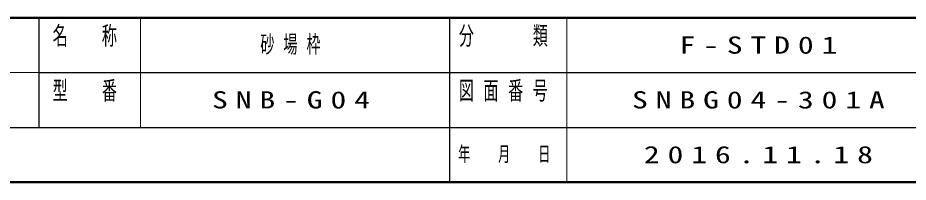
# Model space of a CAD drawing. Units: millimetres on the paper. Extents: x -385 to 0, y 0 to 267.
# Drawn here: x -190.2 to -76.4, y 0 to 21 of the extents above; entities that cross this region are included whole.
import ezdxf

# ---------------------------------------------------------------- set-up
doc = ezdxf.new("R2010")
doc.units = ezdxf.units.MM
doc.layers.add('NAKAMURA図枠', color=7, linetype='Continuous', lineweight=13)
doc.layers.add('図面情報', color=7, linetype='Continuous')
doc.styles.add('ＭＳ ゴシック', font='')
doc.styles.get('ＭＳ ゴシック').set_extended_font_data('MS Gothic')

msp = doc.modelspace()

# ---------------------------------------------------------------- linework, layer by layer
at = {"layer": 'NAKAMURA図枠', "lineweight": 50}
for p, q in [((-385, 21), (0, 21)), ((-385, 0), (0, 0))]:
    msp.add_line(p, q, dxfattribs=at)
at = {"layer": 'NAKAMURA図枠', "color": 211, "lineweight": 25}
for p, q in [((-187.5, 21), (-187.5, 7)), ((-135, 21), (-135, 0)), ((-187.5, 14), (-70, 14)), ((-242.5, 7), (0, 7))]:
    msp.add_line(p, q, dxfattribs=at)
at = {"layer": 'NAKAMURA図枠'}
for p, q in [((-174.5, 21), (-174.5, 7)), ((-120, 21), (-120, 0)), ((-242.5, 14), (-187.5, 14))]:
    msp.add_line(p, q, dxfattribs=at)

# ---------------------------------------------------------------- texts
at = {"layer": 'NAKAMURA図枠', "color": 4, "style": 'ＭＳ ゴシック'}
for s, insert, char_height, attachment_point in [('\\T1.64;\\W0.6;名\u3000称', (-181, 19.9), 2.346, 2), ('\\T1.64;\\W0.6;分\u3000\u3000類', (-127.5, 19.9), 2.346, 2), ('\\T1.64;\\W0.6;型\u3000番', (-181, 12.9), 2.346, 2), ('\\T1.64;\\W0.6;図面番号', (-127.5, 12.9), 2.346, 2), ('\\T1.64;\\W0.6;年\u3000月\u3000日', (-127.5, 3.5), 1.906, 5)]:
    msp.add_mtext(s, dxfattribs=dict(at, insert=insert, char_height=char_height, attachment_point=attachment_point))
at = {"layer": '図面情報', "char_height": 2.199, "attachment_point": 5, "style": 'ＭＳ ゴシック'}
for s, insert in [('\\T1.64;\\W0.6;砂場枠', (-154.75, 17.5)), ('\\T1.5;\\W1.35;F-STD01', (-95, 17.5)), ('\\T1.5;\\W1.35;SNB-G04', (-154.75, 10.5)), ('\\T1.5;\\W1.35;SNBG04-301A', (-95, 10.5)), ('\\T1.5;\\W1.35;2016.11.18', (-95, 3.5))]:
    msp.add_mtext(s, dxfattribs=dict(at, insert=insert))

doc.saveas('drawing.dxf')
